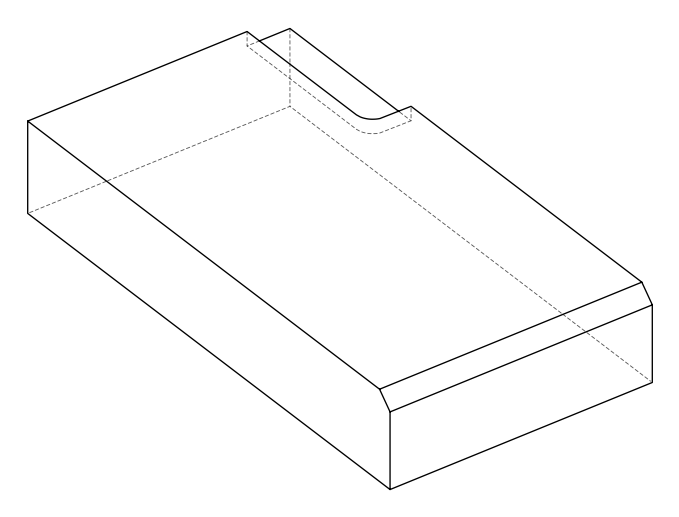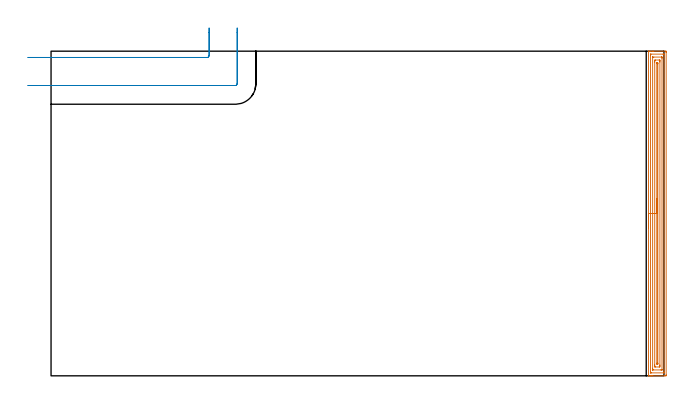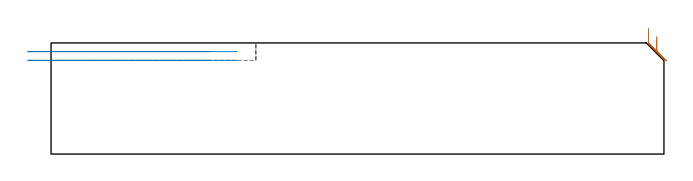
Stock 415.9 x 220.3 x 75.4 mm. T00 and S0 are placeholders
(PLAN: 2 operations, 1 tool changes, 10.4 min)
(1 AREA_MILL | FG_CHAMFER_SURFACE | UGT0205_001 | 9.01 min | 15861 mm3)
(2 MILL_CORNER_NOTCH_RECTANGULAR | CORNER_NOTCH_RECTANGULAR | UGT0201_109 | Follow Part, ap 6.35, ae 75% | 1.39 min | 58560 mm3)
(TOOL UGT0205_001 | Chamfer Mill 20 x 3 x 45 deg. | D20 FL50 Z2)
(TOOL UGT0201_109 | End Mill 25.4 mm | D25.4 FL25 Z2)
(OP 1 AREA_MILL)
G17 G21 G94 G90
T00 M6
G54
G17 G0 G90 X405.4 Y100.15 S1061 M3
G43 Z85.4 H0
G94 G1 Y100.188 Z84.528 F250.
Y100.302 Z83.663
Y100.491 Z82.812
Y100.753 Z81.98
Y101.087 Z81.174
Y101.49 Z80.4
Y101.958 Z79.664
Y102.49 Z78.972
Y103.079 Z78.329
Y103.722 Z77.739
Y104.414 Z77.208
Y105.15 Z76.74
Y105.924 Z76.337
Y106.73 Z76.003
Y107.562 Z75.741
Y108.413 Z75.552
Y109.278 Z75.438
Y110.15 Z75.4
Y220.119
X405.403 Y220.29 Z75.388
X405.447 Y220.295 Z75.344
X405.532 Y220.299 Z75.26
X405.665 Y220.3 Z75.134
X405.894 Z74.905
X406.601 Z74.194
X407.826 Z72.971
X408.346 Z72.449
X408.959 Z71.837
X416.812 Z63.985
X417.072 Y220.296 Z63.725
X417.394 Y220.29 Z63.404
X417.398 Y220.006 Z63.401
X417.4 Y219.672 Z63.4
Y219.336
Y0.628
X417.398 Y0.294 Z63.401
X417.394 Y0.01 Z63.404
X417.072 Y0.005 Z63.725
X416.459 Y0. Z64.338
X408.346 Z72.449
X407.826 Z72.971
X407.473 Z73.323
X406.954 Z73.842
X406.601 Z74.194
X405.665 Z75.134
X405.532 Z75.26
X405.448 Z75.343
X405.403 Y0.009 Z75.388
X405.4 Y0.181 Z75.4
Y110.15
X406.814 Z73.986
X406.815 Y217.664 Z73.985
X406.817 Y217.884 Z73.983
X406.821 Y218.22 Z73.979
X406.83 Y218.29 Z73.97
X406.932 Y218.295 Z73.868
X407.068 Y218.299 Z73.732
X415.327 Y218.3 Z65.473
X415.795 Y218.299 Z65.005
X415.942 Y218.293 Z64.858
X415.97 Y218.291 Z64.83
X415.979 Y218.24 Z64.821
X415.983 Y218.106 Z64.817
X415.985 Y217.884 Z64.815
Y2.636
X415.983 Y2.416 Z64.817
X415.979 Y2.08 Z64.821
X415.97 Y2.01 Z64.83
X415.868 Y2.005 Z64.932
X415.732 Y2.001 Z65.068
X407.473 Y2. Z73.327
X407.005 Y2.001 Z73.795
X406.858 Y2.007 Z73.942
X406.83 Y2.009 Z73.97
X406.821 Y2.06 Z73.979
X406.817 Y2.194 Z73.983
X406.815 Y2.416 Z73.985
X406.814 Y110.15 Z73.986
X408.228 Z72.572
X408.229 Y216.096 Z72.571
Y216.215
X408.232 Y216.255 Z72.568
X408.235 Y216.281 Z72.565
X408.248 Y216.29 Z72.552
X408.346 Y216.293 Z72.454
X409.019 Y216.3 Z71.781
X414.255 Z66.545
X414.454 Y216.297 Z66.346
X414.52 Y216.292 Z66.28
X414.565 Y216.287 Z66.235
X414.568 Y216.216 Z66.232
X414.57 Y216.096 Z66.23
X414.571 Y215.976 Z66.229
X414.572 Y215.202 Z66.228
X414.571 Y4.204 Z66.229
Y4.085
X414.568 Y4.045 Z66.232
X414.565 Y4.019 Z66.235
X414.552 Y4.01 Z66.248
X414.454 Y4.007 Z66.346
X413.781 Y4. Z67.019
X408.545 Z72.255
X408.346 Y4.003 Z72.454
X408.28 Y4.008 Z72.52
X408.235 Y4.013 Z72.565
X408.232 Y4.084 Z72.568
X408.23 Y4.204 Z72.57
X408.229 Y4.324 Z72.571
X408.228 Y5.098 Z72.572
Y110.15
X409.643 Z71.157
Y212.979
X409.645 Y213.414 Z71.155
X409.649 Y213.866 Z71.151
X409.665 Y214.29 Z71.135
X410.099 Y214.3 Z70.701
X412.717 Z68.083
X413.132 Y214.29 Z67.668
X413.15 Y214.153 Z67.65
X413.155 Y213.851 Z67.645
X413.157 Y213.414 Z67.643
Y212.954
Y7.321
X413.155 Y6.886 Z67.645
X413.15 Y6.434 Z67.65
X413.135 Y6.01 Z67.665
X412.701 Y6. Z68.099
X410.083 Z70.717
X409.668 Y6.01 Z71.132
X409.65 Y6.147 Z71.15
X409.645 Y6.449 Z71.155
X409.643 Y6.886 Z71.157
Y7.346
Y110.15
X411.057 Z69.743
Y211.977
X411.059 Y212.153 Z69.741
X411.061 Y212.24 Z69.739
X411.064 Y212.279 Z69.736
X411.073 Y212.29 Z69.727
X411.182 Y212.295 Z69.618
X411.674 Y212.292 Z69.126
X411.728 Y212.29 Z69.072
X411.736 Y212.224 Z69.064
X411.739 Y212.057 Z69.061
X411.743 Y211.721 Z69.057
Y8.602
X411.741 Y8.239 Z69.059
X411.738 Y8.058 Z69.062
X411.736 Y8.02 Z69.064
X411.7 Y8.01 Z69.1
X411.618 Y8.004 Z69.182
X411.126 Y8.008 Z69.674
X411.072 Y8.01 Z69.728
X411.064 Y8.076 Z69.736
X411.061 Y8.243 Z69.739
X411.057 Y8.579 Z69.743
Y110.15
Y111.022 Z69.781
Y111.886 Z69.895
Y112.738 Z70.084
Y113.57 Z70.346
Y114.376 Z70.68
Y115.15 Z71.083
Y115.886 Z71.552
Y116.578 Z72.083
Y117.221 Z72.672
Y117.81 Z73.315
Y118.341 Z74.007
Y118.81 Z74.743
Y119.213 Z75.517
Y119.547 Z76.323
Y119.809 Z77.155
Y119.998 Z78.007
Y120.112 Z78.872
Y120.15 Z79.743
G0 Z85.4
M5
M2
(OP 2 MILL_CORNER_NOTCH_RECTANGULAR)
G17 G21 G94 G90
T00 M6
G54
G17 G0 G90 X-15.7 Y216.05 S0 M3
G43 Z85.4 H0
Z69.5
G94 G1 X-12.7 F250.
X105.986 F500.
G3 X107.25 Y217.314 R1.27
G1 Y233.
Y236. F250.
G0 Z85.4
X-15.7 Y197.
Z69.5
G1 X-12.7
X125.035 F500.
G3 X126.3 Y198.265 R1.27
G1 Y233.
Y236. F250.
G0 Z85.4
X-15.7 Y216.05
Z63.6
G1 X-12.7
X105.986 F500.
G3 X107.25 Y217.314 R1.27
G1 Y233.
Y236. F250.
G0 Z85.4
X-15.7 Y197.
Z63.6
G1 X-12.7
X125.035 F500.
G3 X126.3 Y198.265 R1.27
G1 Y233.
Y236. F250.
G0 Z85.4
M5
M2
